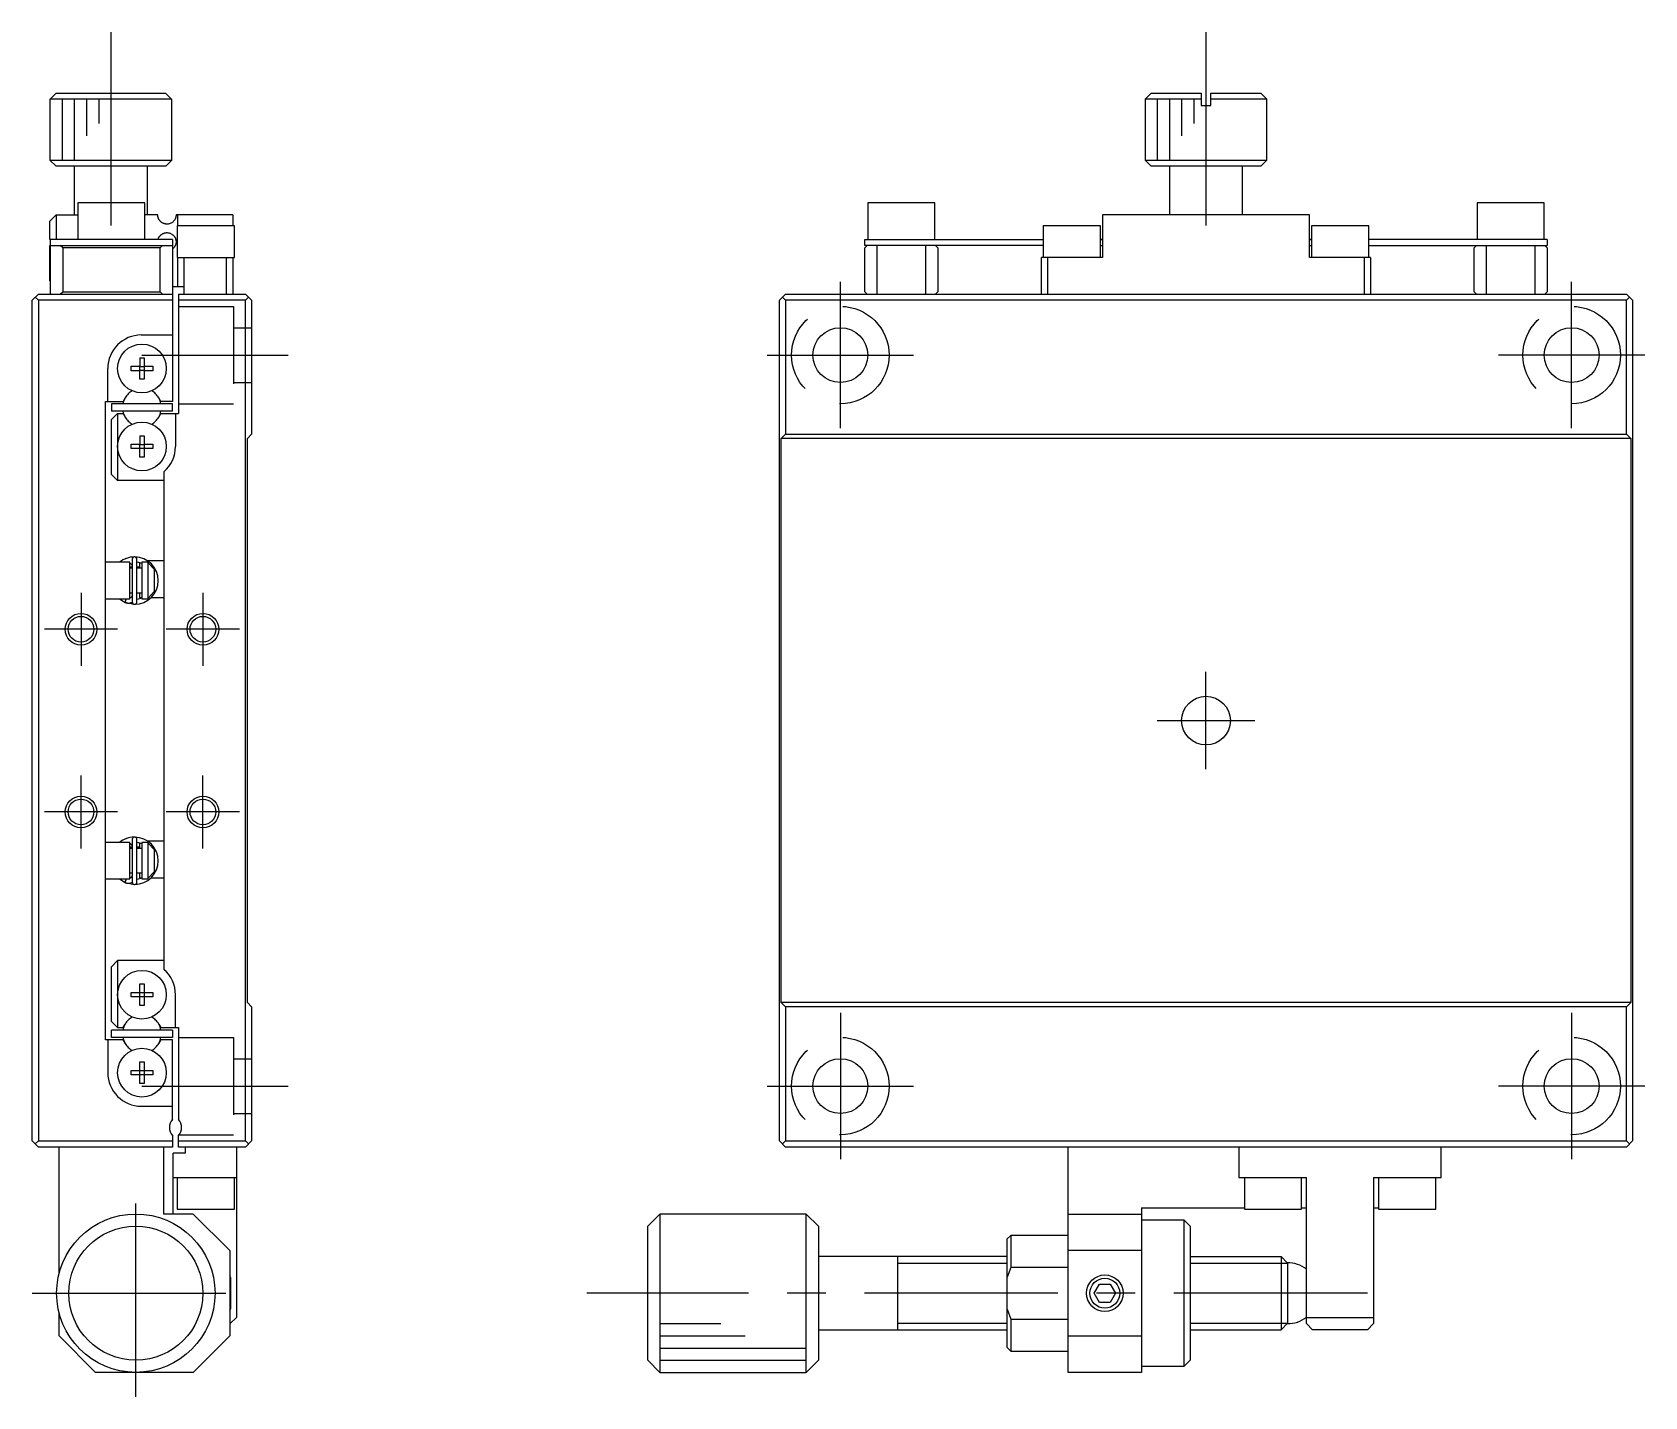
# Model space of a CAD drawing. Extents: x 0 to 292, y -8 to 206.
# Drawn here: x 160 to 292.3, y 54.5 to 166.5 of the extents above; entities that cross this region are included whole.
import ezdxf

# ---------------------------------------------------------------- set-up
doc = ezdxf.new("R2010")
doc.units = 0
doc.header["$LTSCALE"] = 0.5
doc.linetypes.add('CENTER', pattern=[50.8, 31.75, -6.35, 6.35, -6.35])
doc.linetypes.add('DASHED', pattern=[19.05, 12.7, -6.35])
for name, color, linetype in [('MSM_CENTER', 1, 'CENTER'), ('MSM_CONTINUOUS', 7, 'CONTINUOUS'), ('MSM_DASHED', 4, 'DASHED'), ('MSM_NARROW', 5, 'CONTINUOUS')]:
    doc.layers.add(name, color=color, linetype=linetype)

msp = doc.modelspace()

# ---------------------------------------------------------------- linework, layer by layer
at = {"layer": 'MSM_CENTER'}
for p, q in [((166.45, 166.5), (166.45, 150.5)), ((256.305071, 166.5), (256.305071, 149.5)), ((226.305071, 134), (226.305071, 146)), ((286.305071, 134), (286.305071, 146)), ((169, 140), (181, 140)), ((220.305071, 140), (232.305071, 140)), ((292.305071, 140), (280.305071, 140)), ((164, 120.500001), (164, 114.499999)), ((174, 120.500001), (174, 114.499999)), ((167.000002, 117.5), (160.999999, 117.5)), ((177.000002, 117.5), (170.999999, 117.5)), ((256.305071, 106), (256.305071, 114)), ((252.305071, 110), (260.305071, 110)), ((164, 99.499999), (164, 105.500001)), ((174, 99.499999), (174, 105.500001)), ((167.000002, 102.5), (160.999999, 102.5)), ((177.000002, 102.5), (170.999999, 102.5)), ((226.305071, 86), (226.305071, 74)), ((286.305071, 86), (286.305071, 74)), ((169, 80), (181, 80)), ((220.305071, 80), (232.305071, 80)), ((292.305071, 80), (280.305071, 80)), ((168.5, 54.5), (168.5, 71.5)), ((160, 63), (177, 63)), ((269.555071, 63), (205.505071, 63))]:
    msp.add_line(p, q, dxfattribs=at)
at = {"layer": 'MSM_CONTINUOUS'}
for p, q in [((161.466026, 161), (161.967813, 161.5)), ((161.967813, 161.5), (170.932187, 161.5)), ((170.932187, 161.5), (171.433974, 161)), ((251.805071, 161.5), (251.305071, 161)), ((251.805071, 161.5), (255.905071, 161.5)), ((255.905071, 161.5), (255.905071, 160.5)), ((256.705071, 160.5), (256.705071, 161.5)), ((256.705071, 161.5), (260.805071, 161.5)), ((261.305071, 161), (260.805071, 161.5)), ((161.45, 160.5), (161.466026, 160.5)), ((161.45, 160.5), (161.45, 156)), ((161.466026, 160.5), (161.466026, 161)), ((171.433974, 161), (161.466026, 161)), ((171.433974, 161), (171.433974, 160.5)), ((171.433974, 160.5), (171.45, 160.5)), ((171.45, 156), (171.45, 160.5)), ((255.905071, 161), (251.305071, 161)), ((251.305071, 161), (251.305071, 156)), ((255.905071, 160.5), (256.705071, 160.5)), ((261.305071, 161), (256.705071, 161)), ((261.305071, 156), (261.305071, 161)), ((161.45, 156), (171.45, 156)), ((161.45, 156), (161.95, 155.5)), ((170.95, 155.5), (161.95, 155.5)), ((163.45, 155.5), (163.45, 151.5)), ((169.45, 151.5), (169.45, 155.5)), ((170.95, 155.5), (171.45, 156)), ((251.305071, 156), (261.305071, 156)), ((251.305071, 156), (251.805071, 155.5)), ((260.805071, 155.5), (251.805071, 155.5)), ((253.305071, 155.5), (253.305071, 151.5)), ((259.305071, 151.5), (259.305071, 155.5)), ((260.805071, 155.5), (261.305071, 156)), ((169.25, 152.5), (163.75, 152.5)), ((163.75, 152.5), (163.75, 149.5)), ((169.25, 149.5), (169.25, 152.5)), ((234.055071, 152.5), (228.555071, 152.5)), ((228.555071, 152.5), (228.555071, 149.5)), ((234.055071, 149.5), (234.055071, 152.5)), ((284.055071, 152.5), (278.555071, 152.5)), ((278.555071, 152.5), (278.555071, 149.5)), ((284.055071, 149.5), (284.055071, 152.5)), ((161.95, 151.5), (161.45, 151)), ((161.45, 149.5), (161.45, 151)), ((161.95, 151.5), (161.95, 149.5)), ((161.95, 151.5), (163.75, 151.5)), ((170.3, 151.5), (169.25, 151.5)), ((170.300794, 151.465506), (170.3, 151.5)), ((170.303171, 151.431104), (170.300794, 151.465506)), ((170.307074, 151.39724), (170.303171, 151.431104)), ((170.3125, 151.363642), (170.307074, 151.39724)), ((170.316837, 151.341975), (170.3125, 151.363642)), ((170.321802, 151.320479), (170.316837, 151.341975)), ((170.328934, 151.293696), (170.321802, 151.320479)), ((170.337029, 151.267253), (170.328934, 151.293696)), ((170.34606, 151.241218), (170.337029, 151.267253)), ((170.355828, 151.216057), (170.34606, 151.241218)), ((170.366457, 151.191346), (170.355828, 151.216057)), ((170.37791, 151.16714), (170.366457, 151.191346)), ((170.387375, 151.148676), (170.37791, 151.16714)), ((170.39731, 151.130548), (170.387375, 151.148676)), ((170.409594, 151.109642), (170.39731, 151.130548)), ((170.422486, 151.089238), (170.409594, 151.109642)), ((170.43595, 151.069369), (170.422486, 151.089238)), ((170.456881, 151.04097), (170.43595, 151.069369)), ((170.478919, 151.013824), (170.456881, 151.04097)), ((170.497706, 150.992586), (170.478919, 151.013824)), ((170.517125, 150.972228), (170.497706, 150.992586)), ((170.53711, 150.952785), (170.517125, 150.972228)), ((170.555346, 150.936247), (170.53711, 150.952785)), ((170.573958, 150.920445), (170.555346, 150.936247)), ((170.600024, 150.899983), (170.573958, 150.920445)), ((170.626639, 150.880916), (170.600024, 150.899983)), ((170.653462, 150.863402), (170.626639, 150.880916)), ((170.680656, 150.847248), (170.653462, 150.863402)), ((170.707834, 150.8326), (170.680656, 150.847248)), ((170.735229, 150.819251), (170.707834, 150.8326)), ((171.405619, 150.83967), (171.362036, 150.817993)), ((171.447259, 150.863851), (171.405619, 150.83967)), ((171.485773, 150.889588), (171.447259, 150.863851)), ((171.522448, 150.917511), (171.485773, 150.889588)), ((171.557013, 150.947335), (171.522448, 150.917511)), ((171.589764, 150.979275), (171.557013, 150.947335)), ((171.620378, 151.012998), (171.589764, 150.979275)), ((171.649195, 151.048928), (171.620378, 151.012998)), ((171.675957, 151.086862), (171.649195, 151.048928)), ((171.70088, 151.127367), (171.675957, 151.086862)), ((171.714734, 151.152677), (171.70088, 151.127367)), ((171.727896, 151.179122), (171.714734, 151.152677)), ((171.740319, 151.206812), (171.727896, 151.179122)), ((171.749022, 151.228203), (171.740319, 151.206812)), ((171.757278, 151.250461), (171.749022, 151.228203)), ((171.765036, 151.273658), (171.757278, 151.250461)), ((171.772248, 151.297867), (171.765036, 151.273658)), ((171.776756, 151.314727), (171.772248, 151.297867)), ((171.780973, 151.332135), (171.776756, 151.314727)), ((171.784868, 151.350104), (171.780973, 151.332135)), ((171.787492, 151.363601), (171.784868, 151.350104)), ((171.789916, 151.377432), (171.787492, 151.363601)), ((171.792122, 151.391581), (171.789916, 151.377432)), ((171.79409, 151.406031), (171.792122, 151.391581)), ((171.79542, 151.417282), (171.79409, 151.406031)), ((171.796595, 151.428746), (171.79542, 151.417282)), ((171.797607, 151.440388), (171.796595, 151.428746)), ((171.798451, 151.45217), (171.797607, 151.440388)), ((171.799119, 151.464059), (171.798451, 151.45217)), ((171.799604, 151.476017), (171.799119, 151.464059)), ((171.7999, 151.488009), (171.799604, 151.476017)), ((171.8, 151.5), (171.7999, 151.488009)), ((176.45, 151.5), (171.8, 151.5)), ((171.95, 150.6), (171.95, 151.5)), ((176.45, 151.5), (176.45, 150.6)), ((264.805071, 151.5), (247.805071, 151.5)), ((247.805071, 151.5), (247.805071, 148)), ((264.805071, 148), (264.805071, 151.5)), ((170.327158, 149.5), (170.334773, 149.525719)), ((170.334773, 149.525719), (170.34328, 149.551087)), ((170.34328, 149.551087), (170.352649, 149.576046)), ((170.352649, 149.576046), (170.362046, 149.598695)), ((170.362046, 149.598695), (170.372144, 149.620953)), ((170.372144, 149.620953), (170.382914, 149.642777)), ((170.382914, 149.642777), (170.395711, 149.666612)), ((170.395711, 149.666612), (170.409293, 149.689862)), ((170.409293, 149.689862), (170.423612, 149.712478)), ((170.423612, 149.712478), (170.438172, 149.733781)), ((170.438172, 149.733781), (170.453367, 149.754453)), ((170.453367, 149.754453), (170.46915, 149.774461)), ((170.46915, 149.774461), (170.491865, 149.800984)), ((170.491865, 149.800984), (170.515548, 149.826176)), ((170.515548, 149.826176), (170.533703, 149.844)), ((170.533703, 149.844), (170.552303, 149.861067)), ((170.552303, 149.861067), (170.571298, 149.87736)), ((170.571298, 149.87736), (170.593162, 149.89481)), ((170.593162, 149.89481), (170.615433, 149.91127)), ((170.615433, 149.91127), (170.646002, 149.931888)), ((170.646002, 149.931888), (170.677107, 149.950729)), ((170.677107, 149.950729), (170.708593, 149.967788)), ((170.708593, 149.967788), (170.732655, 149.979553)), ((170.732655, 149.979553), (170.756837, 149.99033)), ((170.762545, 150.807274), (170.735229, 150.819251)), ((170.756837, 149.99033), (170.787942, 150.002726)), ((170.789949, 150.796527), (170.762545, 150.807274)), ((170.787942, 150.002726), (170.819107, 150.013574)), ((170.811196, 150.789034), (170.789949, 150.796527)), ((170.832437, 150.782249), (170.811196, 150.789034)), ((170.819107, 150.013574), (170.850231, 150.022906)), ((170.863295, 150.773611), (170.832437, 150.782249)), ((170.850231, 150.022906), (170.8888, 150.032471)), ((170.894044, 150.766395), (170.863295, 150.773611)), ((170.8888, 150.032471), (170.927103, 150.039862)), ((170.924603, 150.760557), (170.894044, 150.766395)), ((170.969514, 150.754331), (170.924603, 150.760557)), ((170.927103, 150.039862), (170.961271, 150.044733)), ((170.961271, 150.044733), (170.995078, 150.047986)), ((171.013777, 150.750875), (170.969514, 150.754331)), ((170.995078, 150.047986), (171.028636, 150.049696)), ((171.053111, 150.750006), (171.013777, 150.750875)), ((171.028636, 150.049696), (171.072321, 150.049668)), ((171.081812, 150.750675), (171.053111, 150.750006)), ((171.072321, 150.049668), (171.11535, 150.047147)), ((171.123857, 150.753645), (171.081812, 150.750675)), ((171.11535, 150.047147), (171.157375, 150.042274)), ((171.164922, 150.758857), (171.123857, 150.753645)), ((171.157375, 150.042274), (171.198815, 150.035088)), ((171.217441, 150.76893), (171.164922, 150.758857)), ((171.198815, 150.035088), (171.239115, 150.025765)), ((171.268068, 150.782402), (171.217441, 150.76893)), ((171.239115, 150.025765), (171.278666, 150.014291)), ((171.316024, 150.798764), (171.268068, 150.782402)), ((171.278666, 150.014291), (171.316984, 150.00087)), ((171.362036, 150.817993), (171.316024, 150.798764)), ((171.316984, 150.00087), (171.354227, 149.985526)), ((171.354227, 149.985526), (171.399866, 149.963396)), ((171.399866, 149.963396), (171.443655, 149.938386)), ((171.443655, 149.938386), (171.485309, 149.910742)), ((171.485309, 149.910742), (171.525286, 149.880176)), ((171.525286, 149.880176), (171.563069, 149.847047)), ((171.563069, 149.847047), (171.599069, 149.810908)), ((171.599069, 149.810908), (171.632804, 149.772059)), ((171.632804, 149.772059), (171.664433, 149.730084)), ((171.664433, 149.730084), (171.683089, 149.702117)), ((171.683089, 149.702117), (171.700832, 149.67272)), ((171.700832, 149.67272), (171.717582, 149.64181)), ((171.717582, 149.64181), (171.733341, 149.609104)), ((171.733341, 149.609104), (171.740783, 149.592094)), ((171.740783, 149.592094), (171.747936, 149.574563)), ((171.747936, 149.574563), (171.757074, 149.550101)), ((171.757074, 149.550101), (171.765618, 149.524488)), ((171.765618, 149.524488), (171.773495, 149.497624)), ((176.6, 150.6), (171.9, 150.6)), ((171.9, 150.6), (171.9, 148)), ((176.6, 148), (176.6, 150.6)), ((247.655071, 150.6), (242.955071, 150.6)), ((242.955071, 150.6), (242.955071, 148)), ((247.655071, 148), (247.655071, 150.6)), ((269.655071, 150.6), (264.955071, 150.6)), ((264.955071, 150.6), (264.955071, 148)), ((269.655071, 148), (269.655071, 150.6)), ((171.5, 149.5), (161.45, 149.5)), ((161.45, 146.1), (161.45, 149)), ((161.45, 149), (171.5, 149)), ((161.5, 145), (161.5, 149.5)), ((162.5, 148.8), (162.3, 149)), ((162.5, 148.8), (162.5, 145.2)), ((170.5, 148.8), (162.5, 148.8)), ((170.7, 149), (170.5, 148.8)), ((170.5, 145.2), (170.5, 148.8)), ((171.5, 149.5), (171.5, 136.2)), ((171.537451, 148.730006), (171.50003, 148.700022)), ((171.573917, 148.763334), (171.537451, 148.730006)), ((171.60787, 148.798717), (171.573917, 148.763334)), ((171.639733, 148.836626), (171.60787, 148.798717)), ((171.669311, 148.876971), (171.639733, 148.836626)), ((171.688004, 148.905725), (171.669311, 148.876971)), ((171.705703, 148.935921), (171.688004, 148.905725)), ((171.718991, 148.960948), (171.705703, 148.935921)), ((171.73161, 148.987089), (171.718991, 148.960948)), ((171.743516, 149.014455), (171.73161, 148.987089)), ((171.752732, 149.037946), (171.743516, 149.014455)), ((171.761401, 149.062486), (171.752732, 149.037946)), ((171.769462, 149.088166), (171.761401, 149.062486)), ((171.774202, 149.104979), (171.769462, 149.088166)), ((171.773495, 149.497624), (171.777212, 149.483475)), ((171.778667, 149.122387), (171.774202, 149.104979)), ((171.777212, 149.483475), (171.780725, 149.468943)), ((171.78282, 149.140383), (171.778667, 149.122387)), ((171.780725, 149.468943), (171.784015, 149.45402)), ((171.786622, 149.158964), (171.78282, 149.140383)), ((171.784015, 149.45402), (171.786662, 149.440808)), ((171.790032, 149.178126), (171.786622, 149.158964)), ((171.786662, 149.440808), (171.789122, 149.427251)), ((171.789122, 149.427251), (171.791377, 149.41337)), ((171.793013, 149.197864), (171.790032, 149.178126)), ((171.791377, 149.41337), (171.793408, 149.39919)), ((171.794639, 149.210507), (171.793013, 149.197864)), ((171.793408, 149.39919), (171.795197, 149.384734)), ((171.796072, 149.223411), (171.794639, 149.210507)), ((171.795197, 149.384734), (171.796724, 149.370024)), ((171.7973, 149.236533), (171.796072, 149.223411)), ((171.796724, 149.370024), (171.797695, 149.358695)), ((171.798312, 149.249828), (171.7973, 149.236533)), ((171.797695, 149.358695), (171.7985, 149.347191)), ((171.799096, 149.263254), (171.798312, 149.249828)), ((171.7985, 149.347191), (171.799135, 149.335554)), ((171.79964, 149.276766), (171.799096, 149.263254)), ((171.799135, 149.335554), (171.799596, 149.323823)), ((171.799596, 149.323823), (171.799881, 149.312039)), ((171.799907, 149.28847), (171.79964, 149.276766)), ((171.799881, 149.312039), (171.799986, 149.300241)), ((171.799986, 149.300241), (171.799907, 149.28847)), ((228.305071, 149.5), (242.955071, 149.5)), ((228.305071, 149), (228.305071, 149.5)), ((228.505071, 149), (228.305071, 148.8)), ((242.955071, 149), (228.305071, 149)), ((228.305071, 145.2), (228.305071, 148.8)), ((229.305071, 149), (229.305071, 145)), ((233.305071, 145), (233.305071, 149)), ((234.105071, 149), (234.305071, 148.8)), ((234.305071, 148.8), (234.305071, 145.2)), ((247.655071, 149.500001), (247.805071, 149.500001)), ((247.805071, 149.5), (247.655071, 149.5)), ((247.655071, 149), (247.805071, 149)), ((264.805071, 149.500001), (264.955071, 149.500001)), ((264.955071, 149.5), (264.805071, 149.5)), ((264.805071, 149), (264.955071, 149)), ((284.305071, 149.5), (269.655071, 149.5)), ((269.655071, 149), (284.305071, 149)), ((278.505071, 149), (278.305071, 148.8)), ((278.305071, 145.2), (278.305071, 148.8)), ((279.305071, 149), (279.305071, 145)), ((283.305071, 145), (283.305071, 149)), ((284.105071, 149), (284.305071, 148.8)), ((284.305071, 149.5), (284.305071, 149)), ((284.305071, 148.8), (284.305071, 145.2)), ((171.9, 148), (176.6, 148)), ((171.95, 145.6), (171.95, 148)), ((172.45, 148), (172.45, 145)), ((175.95, 145), (175.95, 148)), ((176.45, 148), (176.45, 145)), ((242.805071, 145), (242.805071, 148)), ((247.805071, 148), (242.805071, 148)), ((243.305071, 148), (243.305071, 145)), ((269.805071, 148), (264.805071, 148)), ((269.305071, 145), (269.305071, 148)), ((269.805071, 148), (269.805071, 145)), ((161.45, 146.1), (161.5, 146.05)), ((172.45, 145.6), (171.5, 145.6)), ((160, 144.5), (160.5, 145)), ((160, 75.5), (160, 144.5)), ((160.5, 144.5), (160.25, 144.75)), ((160.5, 145), (171.5, 145)), ((160.5, 144.5), (160.5, 75.5)), ((171.5, 144.5), (160.5, 144.5)), ((162.3, 145), (162.5, 145.2)), ((162.5, 145.2), (170.5, 145.2)), ((170.5, 145.2), (170.7, 145)), ((172, 145), (172, 135.2)), ((172, 145), (177.5, 145)), ((177.5, 144.5), (172, 144.5)), ((177.5, 145), (178, 144.5)), ((177.75, 144.75), (177.5, 144.5)), ((177.5, 75.5), (177.5, 144.5)), ((178, 144.5), (178, 133.5)), ((221.805071, 145), (221.305071, 144.5)), ((221.305071, 75.5), (221.305071, 144.5)), ((221.805071, 144.5), (221.555071, 144.75)), ((221.805071, 145), (290.805071, 145)), ((221.805071, 144.5), (221.805071, 133.5)), ((290.805071, 144.5), (221.805071, 144.5)), ((228.305071, 145.2), (228.505071, 145)), ((234.105071, 145), (234.305071, 145.2)), ((278.305071, 145.2), (278.505071, 145)), ((284.105071, 145), (284.305071, 145.2)), ((291.305071, 144.5), (290.805071, 145)), ((291.055071, 144.75), (290.805071, 144.5)), ((290.805071, 133.5), (290.805071, 144.5)), ((291.305071, 144.5), (291.305071, 75.5)), ((168.95, 141.65), (171.5, 141.65)), ((168.113639, 138.72), (168.113639, 139.08)), ((168.113639, 139.08), (168.82, 139.08)), ((168.82, 139.786361), (169.18, 139.786361)), ((168.82, 139.786361), (168.82, 139.08)), ((168.830372, 139.069628), (168.82, 139.08)), ((168.830372, 139.069628), (169.169628, 139.069628)), ((168.830372, 138.730372), (168.830372, 139.069628)), ((169.169628, 139.069628), (169.18, 139.08)), ((169.169628, 139.069628), (169.169628, 138.730372)), ((169.18, 139.786361), (169.18, 139.08)), ((169.18, 139.08), (169.886361, 139.08)), ((169.886361, 139.08), (169.886361, 138.72)), ((166.2, 136.2), (166.2, 138.9)), ((168.82, 138.72), (168.113639, 138.72)), ((168.830372, 138.730372), (168.82, 138.72)), ((168.82, 138.013639), (168.82, 138.72)), ((169.18, 138.013639), (168.82, 138.013639)), ((169.169628, 138.730372), (168.830372, 138.730372)), ((169.169628, 138.730372), (169.18, 138.72)), ((169.18, 138.72), (169.18, 138.013639)), ((169.886361, 138.72), (169.18, 138.72)), ((167.625185, 136.49375), (167.455588, 136.2)), ((170.544412, 136.2), (170.374815, 136.49375)), ((166, 136.2), (167.455588, 136.2)), ((166, 83.8), (166, 136.2)), ((166.5, 136), (166.5, 135.4)), ((171.5, 136), (166.5, 136)), ((171.5, 135.4), (166.5, 135.4)), ((166.5, 134.7), (167, 135.2)), ((167, 135.2), (167, 129.7)), ((167, 135.2), (167.455588, 135.2)), ((167.455588, 135.2), (167.625185, 134.90625)), ((170.374815, 134.90625), (170.544412, 135.2)), ((171.5, 136.2), (170.544412, 136.2)), ((170.544412, 135.2), (172, 135.2)), ((171.5, 135.4), (171.5, 136)), ((171.75, 135.2), (171.75, 132.5)), ((166.5, 130.2), (166.5, 134.7)), ((168.113639, 132.32), (168.113639, 132.68)), ((168.113639, 132.68), (168.82, 132.68)), ((168.82, 132.32), (168.113639, 132.32)), ((168.82, 133.386361), (169.18, 133.386361)), ((168.82, 133.386361), (168.82, 132.68)), ((168.830372, 132.669628), (168.82, 132.68)), ((168.830372, 132.330372), (168.82, 132.32)), ((168.82, 131.613639), (168.82, 132.32)), ((168.830372, 132.669628), (169.169628, 132.669628)), ((168.830372, 132.330372), (168.830372, 132.669628)), ((169.169628, 132.330372), (168.830372, 132.330372)), ((169.169628, 132.669628), (169.18, 132.68)), ((169.169628, 132.669628), (169.169628, 132.330372)), ((169.169628, 132.330372), (169.18, 132.32)), ((169.18, 133.386361), (169.18, 132.68)), ((169.18, 132.68), (169.886361, 132.68)), ((169.18, 132.32), (169.18, 131.613639)), ((169.886361, 132.32), (169.18, 132.32)), ((169.886361, 132.68), (169.886361, 132.32)), ((177.65, 133.15), (178, 133.5)), ((177.65, 86.85), (177.65, 133.15)), ((221.455071, 133.15), (221.805071, 133.5)), ((221.455071, 86.85), (221.455071, 133.15)), ((291.155071, 133.15), (221.455071, 133.15)), ((221.805071, 133.5), (290.805071, 133.5)), ((290.805071, 133.5), (291.155071, 133.15)), ((291.155071, 133.15), (291.155071, 86.85)), ((169.18, 131.613639), (168.82, 131.613639)), ((167, 129.7), (166.5, 130.2)), ((170.8, 129.7), (167, 129.7)), ((170.8, 130.420938), (170.8, 89.579062)), ((167.628338, 123.277274), (167.610415, 123.269492)), ((167.665157, 123.292762), (167.628106, 123.278165)), ((167.628106, 123.278165), (167.629372, 123.278433)), ((167.63179, 123.277922), (167.629372, 123.278433)), ((167.629372, 123.278433), (167.629678, 123.277705)), ((167.667969, 123.29377), (167.665157, 123.292762)), ((167.669398, 123.294277), (167.667969, 123.29377)), ((167.673707, 123.295784), (167.669398, 123.294277)), ((167.6749, 123.296196), (167.673707, 123.295784)), ((167.676817, 123.296852), (167.6749, 123.296196)), ((167.677866, 123.297209), (167.676817, 123.296852)), ((167.680506, 123.298097), (167.677866, 123.297209)), ((167.682599, 123.298793), (167.680506, 123.298097)), ((167.683862, 123.29921), (167.682599, 123.298793)), ((167.685039, 123.299595), (167.683862, 123.29921)), ((167.686351, 123.300022), (167.685039, 123.299595)), ((168.198494, 123.240091), (168.198494, 119.740091)), ((168.588494, 119.740091), (168.588494, 123.240091)), ((170.8, 123.1), (169.482073, 123.1)), ((168, 123), (166, 123)), ((168, 120), (168, 123)), ((168.198494, 122.6), (168, 122.6)), ((168.198494, 122.5), (168, 122.5)), ((168.000019, 122.925362), (168.00277, 122.924337)), ((168.00277, 122.924337), (168.016743, 122.918646)), ((168.016743, 122.918646), (168.030409, 122.912255)), ((168.030409, 122.912255), (168.043733, 122.905183)), ((168.043733, 122.905183), (168.056682, 122.897449)), ((168.056682, 122.897449), (168.069223, 122.889076)), ((168.069223, 122.889076), (168.081327, 122.880086)), ((168.081327, 122.880086), (168.092964, 122.870503)), ((168.092964, 122.870503), (168.104106, 122.860353)), ((168.104106, 122.860353), (168.114726, 122.849664)), ((168.114726, 122.849664), (168.124801, 122.838462)), ((168.124801, 122.838462), (168.134307, 122.826777)), ((168.134307, 122.826777), (168.143222, 122.81464)), ((168.143222, 122.81464), (168.151527, 122.80208)), ((168.151527, 122.80208), (168.159202, 122.789129)), ((168.159202, 122.789129), (168.166231, 122.775819)), ((168.166231, 122.775819), (168.172599, 122.762184)), ((168.172599, 122.762184), (168.178292, 122.748256)), ((168.178292, 122.748256), (168.183297, 122.73407)), ((168.183297, 122.73407), (168.187604, 122.719659)), ((168.187604, 122.719659), (168.191205, 122.705057)), ((168.191205, 122.705057), (168.194091, 122.690301)), ((168.194091, 122.690301), (168.196256, 122.675423)), ((168.196256, 122.675423), (168.197697, 122.660461)), ((168.197697, 122.660461), (168.19841, 122.645448)), ((168.19841, 122.645448), (168.198494, 122.638411)), ((168.8, 122.6), (168.588494, 122.6)), ((169, 122.5), (168.588494, 122.5)), ((168.588548, 123.033404), (169.000149, 122.922858)), ((168.8, 122.991877), (168.8, 122.5)), ((169, 123), (169, 120)), ((169.5, 123), (169, 123)), ((169.5, 120), (169.5, 123)), ((169.5, 122.945683), (170, 122.416515)), ((170, 122.416515), (170, 120.583485)), ((168, 120.5), (168.198494, 120.5)), ((168.588494, 120.5), (169, 120.5)), ((168.8, 120.5), (168.8, 120.1)), ((170, 120.583485), (169.5, 120.054317)), ((166, 120), (168, 120)), ((167.145563, 119.999777), (167.628526, 119.702829)), ((167.59923, 119.715658), (168.366346, 119.546374)), ((167.619421, 119.706754), (167.7237, 120.00001)), ((167.624753, 119.711491), (167.624924, 119.716823)), ((167.625116, 119.707294), (167.624753, 119.711491)), ((167.624924, 119.716823), (167.62563, 119.723253)), ((167.626011, 119.704259), (167.625116, 119.707294)), ((167.62563, 119.723253), (167.626864, 119.730739)), ((167.627433, 119.702407), (167.626011, 119.704259)), ((167.626864, 119.730739), (167.628619, 119.739231)), ((167.629372, 119.70175), (167.627433, 119.702407)), ((167.628106, 119.702018), (167.658283, 119.689943)), ((167.628619, 119.739231), (167.630883, 119.748672)), ((167.630883, 119.748672), (167.633641, 119.758999)), ((167.633641, 119.758999), (167.636875, 119.770143)), ((167.636875, 119.770143), (167.640562, 119.78203)), ((167.640562, 119.78203), (167.644679, 119.79458)), ((167.644679, 119.79458), (167.649197, 119.807709)), ((167.649197, 119.807709), (167.654087, 119.82133)), ((167.654087, 119.82133), (167.659315, 119.835351)), ((167.658283, 119.689943), (167.690714, 119.678761)), ((167.659315, 119.835351), (167.664848, 119.849679)), ((167.664848, 119.849679), (167.670647, 119.864219)), ((167.670647, 119.864219), (167.676675, 119.878872)), ((167.676675, 119.878872), (167.682891, 119.893542)), ((167.682891, 119.893542), (167.689253, 119.90813)), ((167.689253, 119.90813), (167.695719, 119.922539)), ((167.690714, 119.678761), (167.723654, 119.669216)), ((167.695719, 119.922539), (167.702246, 119.936672)), ((167.702246, 119.936672), (167.70879, 119.950435)), ((167.70879, 119.950435), (167.715308, 119.963737)), ((167.715308, 119.963737), (167.721755, 119.976487)), ((167.721755, 119.976487), (167.728089, 119.988602)), ((167.723654, 119.669216), (167.75702, 119.66133)), ((167.728089, 119.988602), (167.734268, 120)), ((167.75702, 119.66133), (167.79073, 119.655123)), ((167.79073, 119.655123), (167.824702, 119.650608)), ((167.824702, 119.650608), (167.858853, 119.647797)), ((167.858853, 119.647797), (167.893099, 119.646696)), ((167.893099, 119.646696), (167.927357, 119.647307)), ((167.927357, 119.647307), (167.961541, 119.649629)), ((167.961541, 119.649629), (167.99557, 119.653656)), ((167.99557, 119.653656), (168.02936, 119.659379)), ((168.010817, 120.059022), (168.000023, 120.054822)), ((168.024582, 120.0651), (168.010817, 120.059022)), ((168.03802, 120.071862), (168.024582, 120.0651)), ((168.02936, 119.659379), (168.062829, 119.666783)), ((168.051097, 120.07929), (168.03802, 120.071862)), ((168.063781, 120.087362), (168.051097, 120.07929)), ((168.062829, 119.666783), (168.095893, 119.67585)), ((168.076043, 120.096056), (168.063781, 120.087362)), ((168.087853, 120.105351), (168.076043, 120.096056)), ((168.099183, 120.115219), (168.087853, 120.105351)), ((168.095893, 119.67585), (168.128473, 119.686559)), ((168.110006, 120.125637), (168.099183, 120.115219)), ((168.120299, 120.136577), (168.110006, 120.125637)), ((168.130037, 120.148011), (168.120299, 120.136577)), ((168.128473, 119.686559), (168.160489, 119.698885)), ((168.139199, 120.15991), (168.130037, 120.148011)), ((168.147764, 120.172245), (168.139199, 120.15991)), ((168.155712, 120.184985), (168.147764, 120.172245)), ((168.163027, 120.198099), (168.155712, 120.184985)), ((168.160489, 119.698885), (168.191862, 119.712796)), ((168.169691, 120.211556), (168.163027, 120.198099)), ((168.175691, 120.225322), (168.169691, 120.211556)), ((168.181013, 120.239365), (168.175691, 120.225322)), ((168.185646, 120.253651), (168.181013, 120.239365)), ((168.189578, 120.268147), (168.185646, 120.253651)), ((168.192802, 120.282819), (168.189578, 120.268147)), ((168.191862, 119.712796), (168.20001, 119.716721)), ((168.195311, 120.297631), (168.192802, 120.282819)), ((168.197098, 120.312549), (168.195311, 120.297631)), ((168.19816, 120.327538), (168.197098, 120.312549)), ((168.198494, 120.341772), (168.19816, 120.327538)), ((169.00019, 120.057679), (168.588515, 119.946464)), ((168.8, 120.1), (169, 120.1)), ((169, 120), (169.5, 120)), ((169.751317, 120.1), (170.8, 120.1)), ((168, 100), (166, 100)), ((167.628338, 100.277274), (167.610415, 100.269492)), ((167.665157, 100.292762), (167.628106, 100.278165)), ((167.628106, 100.278165), (167.629372, 100.278433)), ((167.63179, 100.277922), (167.629372, 100.278433)), ((167.629372, 100.278433), (167.629678, 100.277705)), ((167.667969, 100.29377), (167.665157, 100.292762)), ((167.669398, 100.294277), (167.667969, 100.29377)), ((167.673707, 100.295784), (167.669398, 100.294277)), ((167.6749, 100.296196), (167.673707, 100.295784)), ((167.676817, 100.296852), (167.6749, 100.296196)), ((167.677866, 100.297209), (167.676817, 100.296852)), ((167.680506, 100.298097), (167.677866, 100.297209)), ((167.682599, 100.298793), (167.680506, 100.298097)), ((167.683862, 100.29921), (167.682599, 100.298793)), ((167.685039, 100.299595), (167.683862, 100.29921)), ((167.686351, 100.300022), (167.685039, 100.299595)), ((168, 97), (168, 100)), ((168.198494, 99.6), (168, 99.6)), ((168.198494, 99.5), (168, 99.5)), ((168.000019, 99.925362), (168.00277, 99.924337)), ((168.00277, 99.924337), (168.016743, 99.918646)), ((168.016743, 99.918646), (168.030409, 99.912255)), ((168.030409, 99.912255), (168.043733, 99.905183)), ((168.043733, 99.905183), (168.056682, 99.897449)), ((168.056682, 99.897449), (168.069223, 99.889076)), ((168.069223, 99.889076), (168.081327, 99.880086)), ((168.081327, 99.880086), (168.092964, 99.870503)), ((168.092964, 99.870503), (168.104106, 99.860353)), ((168.104106, 99.860353), (168.114726, 99.849664)), ((168.114726, 99.849664), (168.124801, 99.838462)), ((168.124801, 99.838462), (168.134307, 99.826777)), ((168.134307, 99.826777), (168.143222, 99.81464)), ((168.143222, 99.81464), (168.151527, 99.80208)), ((168.151527, 99.80208), (168.159202, 99.789129)), ((168.159202, 99.789129), (168.166231, 99.775819)), ((168.166231, 99.775819), (168.172599, 99.762184)), ((168.172599, 99.762184), (168.178292, 99.748256)), ((168.178292, 99.748256), (168.183297, 99.73407)), ((168.183297, 99.73407), (168.187604, 99.719659)), ((168.187604, 99.719659), (168.191205, 99.705057)), ((168.191205, 99.705057), (168.194091, 99.690301)), ((168.194091, 99.690301), (168.196256, 99.675423)), ((168.196256, 99.675423), (168.197697, 99.660461)), ((168.197697, 99.660461), (168.19841, 99.645448)), ((168.19841, 99.645448), (168.198494, 99.638411)), ((168.198494, 100.240091), (168.198494, 96.740091)), ((168.588494, 96.740091), (168.588494, 100.240091)), ((168.8, 99.6), (168.588494, 99.6)), ((169, 99.5), (168.588494, 99.5)), ((168.588548, 100.033404), (169.000149, 99.922858)), ((168.8, 99.991877), (168.8, 99.5)), ((169, 100), (169, 97)), ((169.5, 100), (169, 100)), ((170.8, 100.1), (169.482073, 100.1)), ((169.5, 97), (169.5, 100)), ((169.5, 99.945683), (170, 99.416515)), ((170, 99.416515), (170, 97.583485)), ((166, 97), (168, 97)), ((167.145563, 96.999777), (167.628526, 96.702829)), ((167.59923, 96.715658), (167.618898, 96.706992)), ((167.618898, 96.706992), (168.366346, 96.546374)), ((167.619421, 96.706754), (167.7237, 97.00001)), ((167.624753, 96.711491), (167.624924, 96.716823)), ((167.625116, 96.707294), (167.624753, 96.711491)), ((167.624924, 96.716823), (167.62563, 96.723253)), ((167.626011, 96.704259), (167.625116, 96.707294)), ((167.62563, 96.723253), (167.626864, 96.730739)), ((167.627433, 96.702407), (167.626011, 96.704259)), ((167.626864, 96.730739), (167.628619, 96.739231)), ((167.629372, 96.70175), (167.627433, 96.702407)), ((167.628106, 96.702018), (167.658283, 96.689943)), ((167.628619, 96.739231), (167.630883, 96.748672)), ((167.630883, 96.748672), (167.633641, 96.758999)), ((167.633641, 96.758999), (167.636875, 96.770143)), ((167.636875, 96.770143), (167.640562, 96.78203)), ((167.640562, 96.78203), (167.644679, 96.79458)), ((167.644679, 96.79458), (167.649197, 96.807709)), ((167.649197, 96.807709), (167.654087, 96.82133)), ((167.654087, 96.82133), (167.659315, 96.835351)), ((167.658283, 96.689943), (167.690714, 96.678761)), ((167.659315, 96.835351), (167.664848, 96.849679)), ((167.664848, 96.849679), (167.670647, 96.864219)), ((167.670647, 96.864219), (167.676675, 96.878872)), ((167.676675, 96.878872), (167.682891, 96.893542)), ((167.682891, 96.893542), (167.689253, 96.90813)), ((167.689253, 96.90813), (167.695719, 96.922539)), ((167.690714, 96.678761), (167.723654, 96.669216)), ((167.695719, 96.922539), (167.702246, 96.936672)), ((167.702246, 96.936672), (167.70879, 96.950435)), ((167.70879, 96.950435), (167.715308, 96.963737)), ((167.715308, 96.963737), (167.721755, 96.976487)), ((167.721755, 96.976487), (167.728089, 96.988602)), ((167.723654, 96.669216), (167.75702, 96.66133)), ((167.728089, 96.988602), (167.734268, 97)), ((167.75702, 96.66133), (167.79073, 96.655123)), ((167.79073, 96.655123), (167.824702, 96.650608)), ((167.824702, 96.650608), (167.858853, 96.647797)), ((167.858853, 96.647797), (167.893099, 96.646696)), ((167.893099, 96.646696), (167.927357, 96.647307)), ((167.927357, 96.647307), (167.961541, 96.649629)), ((167.961541, 96.649629), (167.99557, 96.653656)), ((167.99557, 96.653656), (168.02936, 96.659379)), ((168, 97.5), (168.198494, 97.5)), ((168.010817, 97.059022), (168.000023, 97.054822)), ((168.024582, 97.0651), (168.010817, 97.059022)), ((168.03802, 97.071862), (168.024582, 97.0651)), ((168.02936, 96.659379), (168.062829, 96.666783)), ((168.051097, 97.07929), (168.03802, 97.071862)), ((168.063781, 97.087362), (168.051097, 97.07929)), ((168.062829, 96.666783), (168.095893, 96.67585)), ((168.076043, 97.096056), (168.063781, 97.087362)), ((168.087853, 97.105351), (168.076043, 97.096056)), ((168.099183, 97.115219), (168.087853, 97.105351)), ((168.095893, 96.67585), (168.128473, 96.686559)), ((168.110006, 97.125637), (168.099183, 97.115219)), ((168.120299, 97.136577), (168.110006, 97.125637)), ((168.130037, 97.148011), (168.120299, 97.136577)), ((168.128473, 96.686559), (168.160489, 96.698885)), ((168.139199, 97.15991), (168.130037, 97.148011)), ((168.147764, 97.172245), (168.139199, 97.15991)), ((168.155712, 97.184985), (168.147764, 97.172245)), ((168.163027, 97.198099), (168.155712, 97.184985)), ((168.160489, 96.698885), (168.191862, 96.712796)), ((168.169691, 97.211556), (168.163027, 97.198099)), ((168.175691, 97.225322), (168.169691, 97.211556)), ((168.181013, 97.239365), (168.175691, 97.225322)), ((168.185646, 97.253651), (168.181013, 97.239365)), ((168.189578, 97.268147), (168.185646, 97.253651)), ((168.192802, 97.282819), (168.189578, 97.268147)), ((168.191862, 96.712796), (168.20001, 96.716721)), ((168.195311, 97.297631), (168.192802, 97.282819)), ((168.197098, 97.312549), (168.195311, 97.297631)), ((168.19816, 97.327538), (168.197098, 97.312549)), ((168.198494, 97.341772), (168.19816, 97.327538)), ((168.588494, 97.5), (169, 97.5)), ((169.00019, 97.057679), (168.588515, 96.946464)), ((168.8, 97.5), (168.8, 97.1)), ((168.8, 97.1), (169, 97.1)), ((169, 97), (169.5, 97)), ((170, 97.583485), (169.5, 97.054317)), ((169.751317, 97.1), (170.8, 97.1)), ((166.5, 89.8), (167, 90.3)), ((167, 90.3), (167, 84.8)), ((170.8, 90.3), (167, 90.3)), ((166.5, 85.3), (166.5, 89.8)), ((168.113639, 87.32), (168.113639, 87.68)), ((168.113639, 87.68), (168.82, 87.68)), ((168.82, 88.386361), (169.18, 88.386361)), ((168.82, 87.68), (168.82, 88.386361)), ((168.830372, 87.669628), (168.82, 87.68)), ((168.830372, 87.330372), (168.82, 87.32)), ((168.830372, 87.669628), (169.169628, 87.669628)), ((168.830372, 87.330372), (168.830372, 87.669628)), ((169.169628, 87.330372), (168.830372, 87.330372)), ((169.169628, 87.669628), (169.18, 87.68)), ((169.169628, 87.669628), (169.169628, 87.330372)), ((169.169628, 87.330372), (169.18, 87.32)), ((169.18, 88.386361), (169.18, 87.68)), ((169.18, 87.68), (169.886361, 87.68)), ((169.886361, 87.68), (169.886361, 87.32)), ((171.75, 84.8), (171.75, 87.5)), ((168.82, 87.32), (168.113639, 87.32)), ((168.82, 86.613639), (168.82, 87.32)), ((169.18, 86.613639), (168.82, 86.613639)), ((169.18, 87.32), (169.18, 86.613639)), ((169.886361, 87.32), (169.18, 87.32)), ((178, 86.5), (177.65, 86.85)), ((178, 86.5), (178, 75.5)), ((221.805071, 86.5), (221.455071, 86.85)), ((291.155071, 86.85), (221.455071, 86.85)), ((290.805071, 86.5), (221.805071, 86.5)), ((221.805071, 86.5), (221.805071, 75.5)), ((291.155071, 86.85), (290.805071, 86.5)), ((290.805071, 75.5), (290.805071, 86.5)), ((167, 84.8), (166.5, 85.3)), ((167, 84.8), (167.455588, 84.8)), ((167.455588, 84.8), (167.625185, 85.09375)), ((170.374815, 85.09375), (170.544412, 84.8)), ((170.544412, 84.8), (172, 84.8)), ((172, 84.8), (172, 77.261438)), ((167.455588, 83.8), (166, 83.8)), ((166.2, 83.8), (166.2, 81.1)), ((166.5, 84), (166.5, 84.6)), ((171.5, 84.6), (166.5, 84.6)), ((171.5, 84), (166.5, 84)), ((167.625185, 83.50625), (167.455588, 83.8)), ((170.544412, 83.8), (170.374815, 83.50625)), ((171.5, 83.8), (170.544412, 83.8)), ((171.5, 84.6), (171.5, 84)), ((171.5, 77.261438), (171.5, 83.8)), ((168.113639, 80.92), (168.113639, 81.28)), ((168.113639, 81.28), (168.82, 81.28)), ((168.82, 80.92), (168.113639, 80.92)), ((168.82, 81.986361), (169.18, 81.986361)), ((168.82, 81.28), (168.82, 81.986361)), ((168.830372, 81.269628), (168.82, 81.28)), ((168.830372, 80.930372), (168.82, 80.92)), ((168.82, 80.213639), (168.82, 80.92)), ((168.830372, 81.269628), (169.169628, 81.269628)), ((168.830372, 80.930372), (168.830372, 81.269628)), ((169.169628, 80.930372), (168.830372, 80.930372)), ((169.169628, 81.269628), (169.18, 81.28)), ((169.169628, 81.269628), (169.169628, 80.930372)), ((169.169628, 80.930372), (169.18, 80.92)), ((169.18, 81.986361), (169.18, 81.28)), ((169.18, 81.28), (169.886361, 81.28)), ((169.18, 80.92), (169.18, 80.213639)), ((169.886361, 80.92), (169.18, 80.92)), ((169.886361, 81.28), (169.886361, 80.92)), ((169.18, 80.213639), (168.82, 80.213639)), ((168.95, 78.35), (171.5, 78.35)), ((160, 75.5), (160.5, 75)), ((160.25, 75.25), (160.5, 75.5)), ((160.5, 75.5), (171.5, 75.5)), ((171.5, 75.938562), (171.5, 75)), ((172, 75), (172, 75.938562)), ((172, 75.5), (177.5, 75.5)), ((177.5, 75.5), (177.75, 75.25)), ((178, 75.5), (177.5, 75)), ((221.305071, 75.5), (221.805071, 75)), ((221.555071, 75.25), (221.805071, 75.5)), ((221.805071, 75.5), (290.805071, 75.5)), ((290.805071, 75.5), (291.055071, 75.25)), ((290.805071, 75), (291.305071, 75.5)), ((171.5, 75), (160.5, 75)), ((162.2, 64.6), (162.2, 75)), ((170.8, 69.5), (170.8, 75)), ((172.55, 74.5), (171.55, 74.5)), ((171.55, 69.5), (171.55, 74.5)), ((177.5, 75), (172, 75)), ((172.55, 75), (172.55, 74.5)), ((176.75, 75), (176.75, 61)), ((290.805071, 75), (221.805071, 75)), ((245.005071, 56.5), (245.005071, 75)), ((259.005071, 75), (259.005071, 72.5)), ((275.605071, 72.5), (275.605071, 75)), ((171.55, 72.5), (176.75, 72.5)), ((171.9, 72.5), (171.9, 69.9)), ((176.6, 69.9), (176.6, 72.5)), ((259.005071, 72.5), (264.555071, 72.5)), ((259.455071, 72.5), (259.455071, 69.9)), ((264.155071, 69.9), (264.155071, 72.5)), ((264.555071, 60.5), (264.555071, 72.5)), ((270.055071, 72.5), (275.605071, 72.5)), ((270.055071, 72.5), (270.055071, 60.5)), ((270.455071, 72.5), (270.455071, 69.9)), ((275.155071, 69.9), (275.155071, 72.5)), ((173.2, 69.5), (170.8, 69.5)), ((171.9, 69.9), (176.6, 69.9)), ((176.2, 66.5), (173.2, 69.5)), ((211.505071, 69.5), (210.505071, 68.5)), ((211.505071, 69.5), (211.505071, 56.5)), ((223.505071, 69.5), (211.505071, 69.5)), ((223.505071, 56.5), (223.505071, 69.5)), ((224.505071, 68.5), (223.505071, 69.5)), ((245.005071, 69.5), (251.005071, 69.5)), ((251.005071, 70), (251.005071, 56.5)), ((251.005071, 70), (259.455071, 70)), ((254.505071, 69), (251.005071, 69)), ((254.505071, 57), (254.505071, 69)), ((255.005071, 68.5), (254.505071, 69)), ((259.455071, 69.9), (264.155071, 69.9)), ((264.155071, 70), (264.555071, 70)), ((270.055071, 70), (270.455071, 70)), ((270.455071, 69.9), (275.155071, 69.9)), ((210.505071, 57.5), (210.505071, 68.5)), ((224.505071, 68.5), (224.505071, 57.5)), ((240.305071, 67.75), (240.005071, 67.45)), ((240.305071, 67.75), (240.305071, 65.12132)), ((245.005071, 67.75), (240.305071, 67.75)), ((255.005071, 68.5), (255.005071, 57.5)), ((176.2, 66.5), (176.2, 59.5)), ((240.005071, 58.55), (240.005071, 67.45)), ((251.005071, 66.5), (245.005071, 66.5)), ((240.005051, 66), (224.505071, 66)), ((231.005071, 66.000005), (231.005071, 59.999995)), ((240.305071, 65.12132), (240.005071, 64.319091)), ((245.005071, 65.12132), (240.305071, 65.12132)), ((255.00507, 66), (262.463571, 66)), ((262.463571, 66), (262.463571, 60)), ((263.005071, 65.4585), (262.463571, 66)), ((263.005071, 65.4585), (263.005071, 60.5415)), ((176.287358, 64.25), (176.2, 64.424716)), ((176.287358, 61.75), (176.287358, 64.25)), ((247.139045, 63), (247.572058, 63.75)), ((247.572058, 63.75), (248.438083, 63.75)), ((248.438083, 63.75), (248.871096, 63)), ((247.572058, 62.25), (247.139045, 63)), ((248.438083, 62.25), (247.572058, 62.25)), ((248.871096, 63), (248.438083, 62.25)), ((162.2, 59.5), (162.2, 61.4)), ((176.2, 61.575284), (176.287358, 61.75)), ((176.25, 60.5), (176.75, 61)), ((240.005071, 61.680909), (240.305071, 60.87868)), ((240.305071, 60.87868), (240.305071, 58.25)), ((240.305071, 60.87868), (245.005071, 60.87868)), ((264.555071, 61), (270.055071, 61)), ((176.2, 60.5), (176.25, 60.5)), ((176.25, 60.5), (176.2, 60.45)), ((224.505071, 60), (240.005051, 60)), ((255.00507, 60), (262.463571, 60)), ((262.463571, 60), (263.005071, 60.5415)), ((264.555071, 60.5), (265.055071, 60)), ((269.555071, 60), (265.055071, 60)), ((269.555071, 60), (270.055071, 60.5)), ((162.2, 59.5), (165.2, 56.5)), ((173.2, 56.5), (176.2, 59.5)), ((240.005071, 58.55), (240.305071, 58.25)), ((240.305071, 58.25), (245.005071, 58.25)), ((245.005071, 59.5), (251.005071, 59.5)), ((210.505071, 57.5), (211.505071, 56.5)), ((223.505071, 56.5), (224.505071, 57.5)), ((251.005071, 57), (254.505071, 57)), ((254.505071, 57), (255.005071, 57.5)), ((173.2, 56.5), (165.2, 56.5)), ((211.505071, 56.5), (223.505071, 56.5)), ((251.005071, 56.5), (245.005071, 56.5))]:
    msp.add_line(p, q, dxfattribs=at)
for centre, radius in [((226.305071, 140), 2.25), ((286.305071, 140), 2.25), ((169, 138.9), 2), ((169, 132.5), 2), ((164, 117.5), 1.0565), ((174, 117.5), 1.0565), ((256.305071, 110), 2), ((164, 102.5), 1.0565), ((174, 102.5), 1.0565), ((169, 87.5), 2), ((169, 81.1), 2), ((226.305071, 80), 2.25), ((286.305071, 80), 2.25), ((168.5, 63), 6.5), ((168.5, 63), 5.5), ((248.005071, 63), 1.2295)]:
    msp.add_circle(centre, radius, dxfattribs=at)
for centre, radius, start, end in [((168.95, 138.9), 2.75, 90, 180), ((169, 135.699999), 1.5875, 149.999969, 169.10691), ((169, 135.7), 1.5875, 135, 150), ((169.115, 135.58519), 1.75, 121.886504, 135.004406), ((169, 135.699999), 1.5875, 120.433182, 134.999974), ((169, 135.699999), 1.5875, 44.905133, 59.566818), ((168.885, 135.58519), 1.75, 44.909513, 58.113496), ((169, 135.7), 1.5875, 30, 44.905108), ((169, 135.699999), 1.5875, 10.89309, 30), ((169, 135.699999), 1.5875, 190.893016, 210), ((169, 135.699999), 1.5875, 330.000031, 349.106984), ((169, 135.7), 1.5875, 210, 225), ((169, 135.699999), 1.5875, 224.999974, 239.566737), ((169.115, 135.81481), 1.75, 224.995594, 238.113496), ((169, 135.699999), 1.5875, 300.433263, 315.000026), ((168.885, 135.81481), 1.75, 301.886504, 315.004406), ((169, 135.7), 1.5875, 315, 330), ((169, 132.5), 2.75, 310.885193, 0), ((168.395253, 121.484765), 1.949289, 90.760743, 128.971778), ((168.393494, 123.240091), 0.195, 0, 180), ((168.393541, 121.490047), 1.943923, 270.656704, 89.267799), ((168.393494, 119.740091), 0.195, 180, 0), ((168.395253, 98.484765), 1.949289, 90.760743, 128.971778), ((168.393494, 100.240091), 0.195, 0, 180), ((168.393541, 98.490047), 1.943923, 270.656704, 89.267799), ((168.393494, 96.740091), 0.195, 180, 0), ((169, 87.5), 2.75, 0, 49.114807), ((169, 84.300001), 1.5875, 150.000031, 169.106984), ((169, 84.3), 1.5875, 135, 150), ((169, 84.300001), 1.5875, 120.433263, 135.000026), ((169.115, 84.18519), 1.75, 121.886504, 135.004406), ((169, 84.300001), 1.5875, 44.999974, 59.566737), ((168.885, 84.18519), 1.75, 44.995594, 58.113496), ((169, 84.3), 1.5875, 30, 45), ((169, 84.300001), 1.5875, 10.893016, 30), ((169, 84.300001), 1.5875, 190.89309, 210.000031), ((169, 84.3), 1.5875, 210, 225), ((169, 84.3), 1.5875, 315, 330), ((169, 84.300001), 1.5875, 329.999969, 349.10691), ((169.115, 84.41481), 1.75, 224.995594, 238.113496), ((169, 84.300001), 1.5875, 225.000026, 239.566818), ((169, 84.300001), 1.5875, 300.433182, 314.999974), ((168.885, 84.41481), 1.75, 301.886504, 315.004406), ((168.95, 81.1), 2.75, 180, 270), ((172.25, 76.6), 1, 138.590378, 221.409622), ((171.25, 76.6), 1, 318.590378, 41.409622), ((263.005071, 63), 2.5, 51.683866, 90.94338622), ((263.005071, 63), 2.5, 269.05661378, 308.316134)]:
    msp.add_arc(centre, radius, start, end, dxfattribs=at)
at = {"layer": 'MSM_DASHED'}
for p, q in [((172, 144), (176.5, 144)), ((176.5, 144), (176.5, 136)), ((176.5, 142.25), (178, 142.25)), ((176.5, 137.75), (178, 137.75)), ((172, 136), (176.5, 136)), ((172, 84), (176.5, 84)), ((176.5, 84), (176.5, 76)), ((176.5, 82.25), (178, 82.25)), ((176.5, 77.75), (178, 77.75)), ((172.05, 76), (176.5, 76))]:
    msp.add_line(p, q, dxfattribs=at)
for centre in [(226.305071, 140), (286.305071, 140), (226.305071, 80), (286.305071, 80)]:
    msp.add_circle(centre, 4, dxfattribs=at)
at = {"layer": 'MSM_NARROW'}
for p, q in [((162.45, 161), (162.45, 156)), ((163.45, 161), (163.45, 156)), ((164.45, 161), (164.45, 158)), ((165.45, 161), (165.45, 159)), ((252.305071, 161), (252.305071, 156)), ((253.305071, 161), (253.305071, 156)), ((254.305071, 161), (254.305071, 158)), ((255.305071, 161), (255.305071, 159)), ((231.005071, 65.4585), (240.00507, 65.4585)), ((255.00507, 65.4585), (263.005071, 65.4585)), ((211.505071, 60.5), (216.505071, 60.5)), ((231.005071, 60.5415), (240.00507, 60.5415)), ((255.00507, 60.5415), (263.005071, 60.5415)), ((211.505071, 59.5), (218.505071, 59.5)), ((211.505071, 58.5), (223.505071, 58.5)), ((211.505071, 57.5), (223.505071, 57.5))]:
    msp.add_line(p, q, dxfattribs=at)
for centre, radius in [((164, 117.5), 1.3), ((174, 117.5), 1.3), ((164, 102.5), 1.3), ((174, 102.5), 1.3), ((248.005071, 63), 1.5)]:
    msp.add_circle(centre, radius, dxfattribs=at)

doc.saveas('drawing.dxf')
